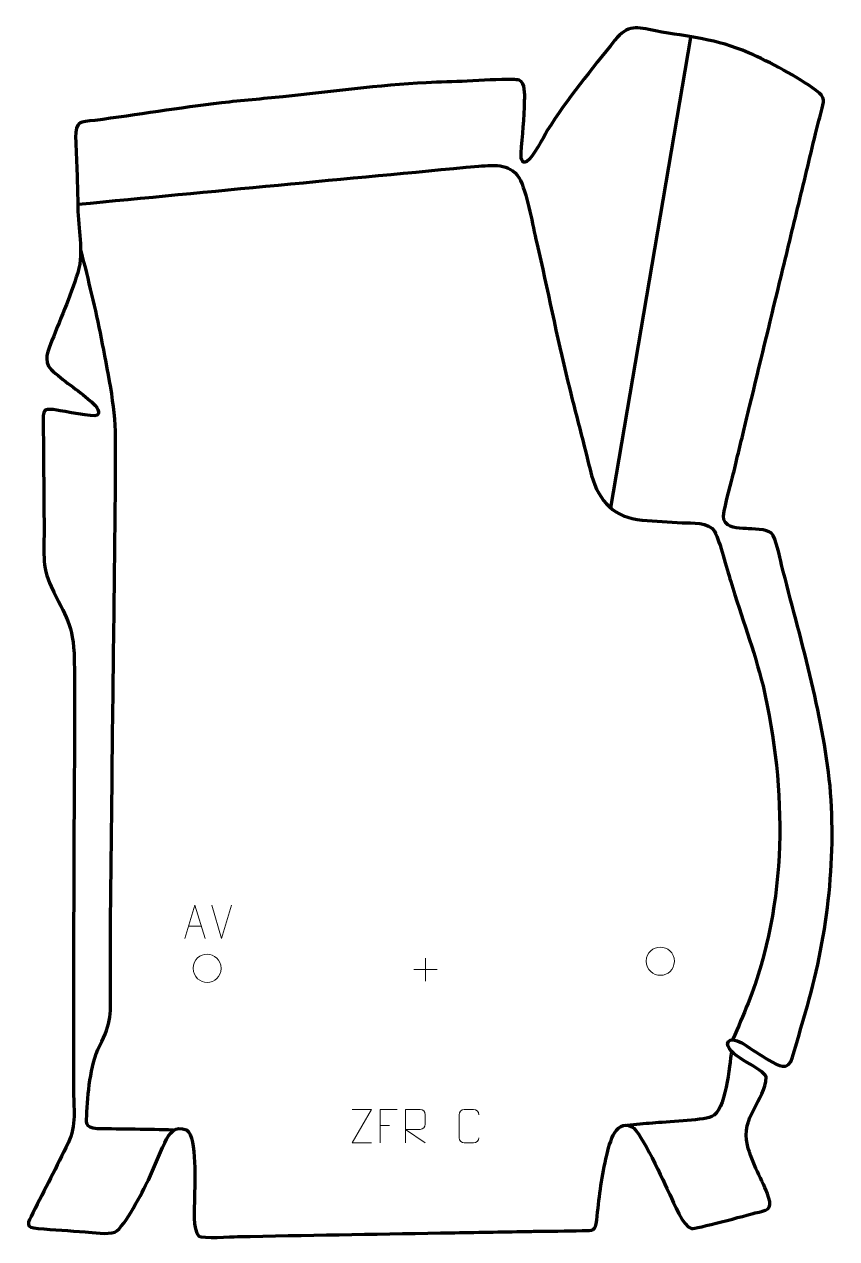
# Model space of a CAD drawing. Header units: millimetres. Extents: x 1391 to 1998, y 99 to 1006.
import ezdxf

# ---------------------------------------------------------------- set-up
doc = ezdxf.new("R2010")
doc.units = ezdxf.units.MM
doc.header["$MEASUREMENT"] = 0
doc.layers.add('layer 2', color=7, linetype='Continuous')
doc.layers.add('layer 3', color=7, linetype='Continuous')

msp = doc.modelspace()

# ---------------------------------------------------------------- linework, layer by layer
at = {"layer": 'layer 2', "color": 142, "lineweight": 158}
msp.add_open_spline([(1889.0409, 996.4994), (1889.0409, 996.4994), (1829.159, 644.955), (1829.159, 644.955)], degree=3, dxfattribs=at)
for points, knots in [([(1431.2368, 871.9532), (1531.0818, 881.4266), (1630.9049, 891.1308), (1730.7713, 900.3776), (1730.7713, 900.3776), (1743.3001, 901.4419), (1755.8452, 902.4519), (1762.0235, 889.5644), (1762.0235, 889.5644), (1767.7654, 876.4284), (1770.7801, 857.1081), (1774.1313, 842.7245), (1774.1313, 842.7245), (1782.1211, 808.329), (1789.0512, 773.4177), (1797.3812, 739.1803), (1797.3812, 739.1803), (1803.1595, 715.8344), (1809.2563, 692.575), (1815.0492, 669.2181), (1815.0492, 669.2181), (1820.6363, 649.7196), (1832.0948, 637.6907), (1852.8517, 635.7973), (1852.8517, 635.7973), (1862.6127, 634.907), (1872.9104, 634.5594), (1882.7847, 633.8688), (1882.7847, 633.8688), (1889.6003, 633.6484), (1903.1431, 634.4408), (1906.8419, 627.48), (1906.8419, 627.48), (1911.4351, 618.8361), (1915.8857, 600.1113), (1919.0305, 589.8604), (1919.0305, 589.8604), (1927.1311, 563.5474), (1936.4132, 538.7324), (1943.2097, 511.8541), (1943.2097, 511.8541), (1961.1671, 434.1639), (1961.6597, 349.7867), (1932.0183, 274.848), (1932.0183, 274.848), (1928.4215, 265.7545), (1924.529, 256.7694), (1920.7064, 247.7686)], [0, 0, 0, 0, 0.07692308, 0.07692308, 0.07692308, 0.07692308, 0.15384615, 0.15384615, 0.15384615, 0.15384615, 0.23076923, 0.23076923, 0.23076923, 0.23076923, 0.30769231, 0.30769231, 0.30769231, 0.30769231, 0.38461538, 0.38461538, 0.38461538, 0.38461538, 0.46153846, 0.46153846, 0.46153846, 0.46153846, 0.53846154, 0.53846154, 0.53846154, 0.53846154, 0.61538462, 0.61538462, 0.61538462, 0.61538462, 0.69230769, 0.69230769, 0.69230769, 0.69230769, 0.76923077, 0.76923077, 0.76923077, 0.76923077, 0.84615385, 0.84615385, 0.84615385, 0.84615385, 1, 1, 1, 1]), ([(1502.5461, 179.9712), (1483.5328, 180.3186), (1464.594, 180.793), (1445.5712, 180.8329), (1445.5712, 180.8329), (1436.0122, 181.6495), (1437.4541, 185.1595), (1437.9382, 193.5167), (1437.9382, 193.5167), (1439.1164, 211.1319), (1440.4841, 230.393), (1448.9982, 246.2036), (1448.9982, 246.2036), (1457.0695, 261.1919), (1455.4389, 271.9129), (1455.4254, 288.2259), (1455.4254, 288.2259), (1455.3883, 344.4028), (1456.3198, 400.8219), (1456.8889, 457.0181), (1456.8889, 457.0181), (1457.7116, 537.4076), (1459.1998, 617.7935), (1459.3729, 698.1884), (1459.3729, 698.1884), (1459.4206, 720.3566), (1452.9977, 749.4826), (1448.761, 771.5898), (1448.761, 771.5898), (1444.4718, 793.9706), (1439.1094, 815.0154), (1433.7085, 837.0846)], [0, 0, 0, 0, 0.11111111, 0.11111111, 0.11111111, 0.11111111, 0.22222222, 0.22222222, 0.22222222, 0.22222222, 0.33333333, 0.33333333, 0.33333333, 0.33333333, 0.44444444, 0.44444444, 0.44444444, 0.44444444, 0.55555556, 0.55555556, 0.55555556, 0.55555556, 0.66666667, 0.66666667, 0.66666667, 0.66666667, 0.77777778, 0.77777778, 0.77777778, 0.77777778, 1, 1, 1, 1]), ([(1919.5929, 238.7544), (1918.1708, 228.6013), (1915.3335, 193.6152), (1904.9002, 189.9676), (1904.9002, 189.9676), (1895.9388, 186.8347), (1871.3384, 186.1607), (1860.5277, 185.1767), (1860.5277, 185.1767), (1854.2219, 184.5795), (1847.9172, 183.9696), (1841.6115, 183.3715)], [0, 0, 0, 0, 0.25, 0.25, 0.25, 0.25, 0.5, 0.5, 0.5, 0.5, 1, 1, 1, 1])]:
    msp.add_open_spline(points, degree=3, knots=knots, dxfattribs=at)
at = {"layer": 'layer 2', "color": 142, "lineweight": 9}
for points, knots in [([(1511.2085, 323.1031), (1511.2085, 323.1031), (1518.5862, 348.0793), (1518.5862, 348.0793), (1518.5862, 348.0793), (1518.5862, 348.0793), (1526.163, 323.1031), (1526.163, 323.1031)], [0, 0, 0, 0, 0.33333333, 0.33333333, 0.33333333, 0.33333333, 1, 1, 1, 1]), ([(1517.2491, 300.9202), (1517.3199, 307.5667), (1522.5986, 311.4161), (1527.7586, 311.319), (1527.7586, 311.319), (1532.9186, 311.4161), (1538.1973, 307.3491), (1538.2681, 300.7027), (1538.2681, 300.7027), (1537.8975, 294.3676), (1533.4517, 290.3333), (1527.7586, 290.3038), (1527.7586, 290.3038), (1522.5986, 290.2068), (1517.3199, 294.2738), (1517.2491, 300.9202)], [0, 0, 0, 0, 0.2, 0.2, 0.2, 0.2, 0.4, 0.4, 0.4, 0.4, 0.6, 0.6, 0.6, 0.6, 1, 1, 1, 1]), ([(1855.9579, 306.2167), (1856.0287, 312.8632), (1861.3074, 316.7126), (1866.4674, 316.6155), (1866.4674, 316.6155), (1871.6274, 316.7126), (1876.9061, 312.6456), (1876.9769, 305.9991), (1876.9769, 305.9991), (1876.6063, 299.6641), (1872.1605, 295.6298), (1866.4674, 295.6003), (1866.4674, 295.6003), (1861.3074, 295.5033), (1856.0287, 299.5703), (1855.9579, 306.2167)], [0, 0, 0, 0, 0.2, 0.2, 0.2, 0.2, 0.4, 0.4, 0.4, 0.4, 0.6, 0.6, 0.6, 0.6, 1, 1, 1, 1]), ([(1650.6729, 170.3048), (1650.6729, 170.3048), (1636.0407, 170.3048), (1636.0407, 170.3048), (1636.0407, 170.3048), (1636.0407, 170.3048), (1650.6973, 195.2848), (1650.6973, 195.2848), (1650.6973, 195.2848), (1650.6973, 195.2848), (1636.0407, 195.2848), (1636.0407, 195.2848)], [0, 0, 0, 0, 0.25, 0.25, 0.25, 0.25, 0.5, 0.5, 0.5, 0.5, 1, 1, 1, 1]), ([(1669.8299, 195.2828), (1669.8299, 195.2828), (1656.9442, 195.2828), (1656.9442, 195.2828), (1656.9442, 195.2828), (1656.9442, 195.2828), (1656.9442, 170.3066), (1656.9442, 170.3066)], [0, 0, 0, 0, 0.33333333, 0.33333333, 0.33333333, 0.33333333, 1, 1, 1, 1]), ([(1676.0665, 170.3067), (1676.0665, 170.3067), (1676.0665, 195.2828), (1676.0665, 195.2828), (1676.0665, 195.2828), (1679.6646, 195.2828), (1683.2634, 195.2828), (1686.8618, 195.2828), (1686.8618, 195.2828), (1689.1893, 195.2451), (1690.7479, 193.7538), (1690.7439, 191.3852), (1690.7439, 191.3852), (1690.7434, 189.3478), (1690.7434, 186.2857), (1690.7439, 184.2478), (1690.7439, 184.2478), (1690.7373, 182.3707), (1688.9234, 180.4271), (1686.9121, 180.408), (1686.9121, 180.408), (1686.9121, 180.408), (1676.0665, 180.408), (1676.0665, 180.408), (1676.0665, 180.408), (1676.0665, 180.408), (1690.7346, 170.3067), (1690.7346, 170.3067)], [0, 0, 0, 0, 0.125, 0.125, 0.125, 0.125, 0.25, 0.25, 0.25, 0.25, 0.375, 0.375, 0.375, 0.375, 0.5, 0.5, 0.5, 0.5, 0.625, 0.625, 0.625, 0.625, 0.75, 0.75, 0.75, 0.75, 1, 1, 1, 1]), ([(1730.8711, 174.1279), (1730.7313, 171.8024), (1729.0525, 170.3215), (1726.9028, 170.3107), (1726.9028, 170.3107), (1724.5689, 170.311), (1722.2349, 170.311), (1719.9013, 170.3107), (1719.9013, 170.3107), (1717.9745, 170.2052), (1716.0006, 172.0914), (1716.0118, 174.1105), (1716.0118, 174.1105), (1716.0122, 179.8858), (1716.0122, 185.6607), (1716.0118, 191.4352), (1716.0118, 191.4352), (1716.016, 193.5753), (1717.7643, 195.2961), (1719.9186, 195.2826), (1719.9186, 195.2826), (1722.2465, 195.2826), (1724.5747, 195.2826), (1726.9028, 195.2826), (1726.9028, 195.2826), (1728.8513, 195.3181), (1730.8445, 193.8252), (1730.8711, 191.3854)], [0, 0, 0, 0, 0.125, 0.125, 0.125, 0.125, 0.25, 0.25, 0.25, 0.25, 0.375, 0.375, 0.375, 0.375, 0.5, 0.5, 0.5, 0.5, 0.625, 0.625, 0.625, 0.625, 0.75, 0.75, 0.75, 0.75, 1, 1, 1, 1])]:
    msp.add_open_spline(points, degree=3, knots=knots, dxfattribs=at)
for points in [[(1538.5928, 323.0959), (1538.5928, 323.0959), (1531.2644, 348.072), (1531.2644, 348.072)], [(1545.9213, 348.072), (1545.9213, 348.072), (1538.5929, 323.0959), (1538.5929, 323.0959)], [(1513.9336, 332.3609), (1513.9336, 332.3609), (1523.4379, 332.3609), (1523.4379, 332.3609)], [(1682.3277, 299.8409), (1682.3277, 299.8409), (1699.5931, 299.8409), (1699.5931, 299.8409)], [(1690.9604, 308.4736), (1690.9604, 308.4736), (1690.9604, 291.2082), (1690.9604, 291.2082)], [(1656.9442, 183.3924), (1656.9442, 183.3924), (1664.1189, 183.3924), (1664.1189, 183.3924)]]:
    msp.add_open_spline(points, degree=3, dxfattribs=at)
at = {"layer": 'layer 3', "color": 242, "lineweight": 158}
msp.add_open_spline([(1443.8093, 934.5264), (1475.3129, 938.769), (1507.0373, 943.8553), (1538.5352, 947.6574), (1538.5352, 947.6574), (1553.6091, 949.4769), (1569.1782, 950.6766), (1584.3505, 952.2156), (1584.3505, 952.2156), (1619.7204, 955.8432), (1656.1104, 960.8949), (1691.514, 962.7812), (1691.514, 962.7812), (1701.7133, 963.3246), (1711.9288, 963.436), (1722.1345, 963.9592), (1722.1345, 963.9592), (1733.5741, 964.6251), (1745.0298, 965.3525), (1756.4945, 965.104), (1756.4945, 965.104), (1757.7317, 965.0732), (1759.8049, 965.0423), (1760.9743, 964.6541), (1760.9743, 964.6541), (1765.7533, 962.5984), (1765.0445, 953.8895), (1765.0487, 949.3804), (1765.0487, 949.3804), (1764.8781, 936.176), (1763.2458, 923.2149), (1762.4619, 910.0593), (1762.4619, 910.0593), (1762.3156, 907.4141), (1762.2485, 901.6212), (1766.6765, 903.7774), (1766.6765, 903.7774), (1771.5056, 907.1513), (1778.5675, 921.1914), (1781.9846, 926.9826), (1781.9846, 926.9826), (1796.8424, 950.5837), (1815.0242, 972.6293), (1832.4126, 994.4284), (1832.4126, 994.4284), (1842.2211, 1006.4179), (1848.7281, 1004.3263), (1862.9214, 1001.504), (1862.9214, 1001.504), (1888.418, 996.7594), (1907.8915, 995.6472), (1932.4243, 985.1214), (1932.4243, 985.1214), (1948.5426, 978.0432), (1968.7336, 967.2349), (1982.9713, 956.9611), (1982.9713, 956.9611), (1990.4731, 951.5479), (1988.5839, 949.2121), (1986.5275, 940.739), (1986.5275, 940.739), (1985.2052, 935.2915), (1983.8008, 929.8643), (1982.4595, 924.4211), (1982.4595, 924.4211), (1977.9758, 905.9054), (1973.5038, 887.3867), (1969.0231, 868.8703), (1969.0231, 868.8703), (1964.5424, 850.354), (1960.0616, 831.8379), (1955.5809, 813.3217), (1955.5809, 813.3217), (1948.1129, 782.4613), (1940.6449, 751.6009), (1933.177, 720.7406), (1933.177, 720.7406), (1931.8328, 715.1858), (1930.4885, 709.6309), (1929.1442, 704.076), (1929.1442, 704.076), (1926.2318, 692.0405), (1923.3193, 680.0049), (1920.4067, 667.9694), (1920.4067, 667.9694), (1918.9052, 661.8774), (1912.8635, 641.1069), (1913.8273, 636.2419), (1913.8273, 636.2419), (1916.8479, 629.5454), (1923.9645, 629.9318), (1930.4735, 629.5265), (1930.4735, 629.5265), (1934.7561, 629.2598), (1946.3834, 629.0702), (1949.3816, 626.2015), (1949.3816, 626.2015), (1953.1683, 622.0086), (1955.5124, 608.5527), (1957.0486, 602.433), (1957.0486, 602.433), (1970.5163, 549.1637), (1987.9007, 491.6826), (1993.2673, 437.1343), (1993.2673, 437.1343), (1998.2559, 381.1566), (1990.8314, 321.4879), (1974.8599, 267.7209), (1974.8599, 267.7209), (1971.5962, 256.7054), (1968.6697, 245.3863), (1965.3243, 234.461), (1965.3243, 234.461), (1961.901, 223.2812), (1954.7392, 228.1646), (1947.5752, 232.2687), (1947.5752, 232.2687), (1941.0611, 236.0006), (1934.8837, 240.2874), (1928.5735, 244.3486), (1928.5735, 244.3486), (1925.6998, 246.1725), (1917.7757, 250.211), (1916.6727, 244.4394), (1916.6727, 244.4394), (1917.8769, 234.3114), (1943.7878, 226.0874), (1945.6396, 219.442), (1945.6396, 219.442), (1944.614, 201.8568), (1926.3772, 189.5897), (1931.4912, 168.741), (1931.4912, 168.741), (1934.9273, 154.7326), (1942.9028, 142.9361), (1947.3917, 129.7678), (1947.3917, 129.7678), (1950.6966, 120.073), (1945.5719, 120.1121), (1937.4174, 117.9546), (1937.4174, 117.9546), (1931.3836, 116.374), (1892.2403, 105.8615), (1889.7785, 106.3548), (1889.7785, 106.3548), (1883.4201, 107.6287), (1876.2303, 125.9978), (1873.5325, 131.6602), (1873.5325, 131.6602), (1869.1518, 140.8118), (1852.1545, 178.7268), (1845.2139, 182.4199), (1845.2139, 182.4199), (1831.9406, 188.5637), (1827.8625, 167.2239), (1825.7857, 158.4671), (1825.7857, 158.4671), (1822.1667, 142.8397), (1820.6635, 128.5376), (1818.976, 112.6855), (1818.976, 112.6855), (1818.0804, 104.2726), (1816.382, 104.947), (1808.1138, 104.749), (1808.1138, 104.749), (1796.0471, 104.4599), (1783.8069, 104.487), (1771.6939, 104.2719), (1771.6939, 104.2719), (1767.5633, 104.1985), (1763.4326, 104.1251), (1759.302, 104.0518), (1759.302, 104.0518), (1740.2375, 103.7131), (1721.1731, 103.3744), (1702.1086, 103.0356), (1702.1086, 103.0356), (1651.5879, 102.1381), (1601.0672, 101.2406), (1550.5463, 100.3431), (1550.5463, 100.3431), (1545.9043, 100.2019), (1524.1545, 98.7346), (1521.5648, 100.7113), (1521.5648, 100.7113), (1516.6967, 105.2352), (1518.3449, 122.1737), (1518.2931, 128.9398), (1518.2931, 128.9398), (1518.3502, 139.127), (1520.4991, 174.0502), (1512.4409, 180.0227), (1512.4409, 180.0227), (1503.2806, 183.6899), (1499.9018, 177.8442), (1496.0837, 170.3379), (1496.0837, 170.3379), (1491.5413, 161.4075), (1488.4099, 151.7558), (1483.8148, 142.5535), (1483.8148, 142.5535), (1479.3426, 133.5972), (1466.729, 108.1216), (1458.692, 103.5806), (1458.692, 103.5806), (1453.489, 101.7276), (1442.4763, 103.3242), (1436.7187, 103.8073), (1436.7187, 103.8073), (1424.9797, 104.708), (1413.1105, 105.3735), (1401.4055, 106.364), (1401.4055, 106.364), (1391.1111, 107.235), (1393.5974, 110.1584), (1397.542, 118.0646), (1397.542, 118.0646), (1406.2114, 135.3893), (1415.4941, 152.7189), (1423.7874, 170.1817), (1423.7874, 170.1817), (1430.2277, 183.743), (1427.9279, 196.3938), (1427.8469, 210.7854), (1427.8469, 210.7854), (1427.6714, 241.9508), (1427.8568, 273.1619), (1427.9268, 304.3313), (1427.9268, 304.3313), (1427.954, 316.41), (1427.9812, 328.4886), (1428.0083, 340.5672), (1428.0083, 340.5672), (1428.0369, 353.2815), (1428.0656, 365.9959), (1428.0942, 378.7102), (1428.0942, 378.7102), (1428.2187, 429.6198), (1429.0152, 480.8251), (1428.4831, 531.6968), (1428.4831, 531.6968), (1427.7074, 558.3076), (1422.1335, 563.5364), (1411.1367, 586.1102), (1411.1367, 586.1102), (1403.927, 601.3321), (1405.9864, 613.8676), (1405.8832, 630.0286), (1405.8832, 630.0286), (1405.7033, 657.1092), (1405.5106, 684.135), (1405.1776, 711.2159), (1405.1776, 711.2159), (1405.1885, 719.6538), (1407.1481, 719.0864), (1415.4866, 718.0189), (1415.4866, 718.0189), (1419.7732, 717.3271), (1443.4613, 712.6494), (1445.6499, 714.1481), (1445.6499, 714.1481), (1449.2867, 717.28), (1442.6274, 723.0831), (1440.4076, 725.1029), (1440.4076, 725.1029), (1431.2667, 733.0734), (1419.9302, 740.1571), (1411.1256, 748.3135), (1411.1256, 748.3135), (1404.9309, 755.2968), (1408.8664, 762.5162), (1411.8058, 770.1401), (1411.8058, 770.1401), (1418.6202, 787.5926), (1426.9306, 806.1138), (1431.9929, 824.0481), (1431.9929, 824.0481), (1435.1923, 841.0874), (1431.0417, 855.8045), (1431.0265, 872.81), (1431.0265, 872.81), (1430.9894, 889.2101), (1429.9084, 905.3485), (1429.5025, 921.6863), (1429.5025, 921.6863), (1429.1866, 934.4014), (1432.9888, 933.2776), (1443.8093, 934.5264)], degree=3, knots=[0, 0, 0, 0, 0.01369863, 0.01369863, 0.01369863, 0.01369863, 0.02739726, 0.02739726, 0.02739726, 0.02739726, 0.04109589, 0.04109589, 0.04109589, 0.04109589, 0.05479452, 0.05479452, 0.05479452, 0.05479452, 0.06849315, 0.06849315, 0.06849315, 0.06849315, 0.08219178, 0.08219178, 0.08219178, 0.08219178, 0.09589041, 0.09589041, 0.09589041, 0.09589041, 0.10958904, 0.10958904, 0.10958904, 0.10958904, 0.12328767, 0.12328767, 0.12328767, 0.12328767, 0.1369863, 0.1369863, 0.1369863, 0.1369863, 0.15068493, 0.15068493, 0.15068493, 0.15068493, 0.16438356, 0.16438356, 0.16438356, 0.16438356, 0.17808219, 0.17808219, 0.17808219, 0.17808219, 0.19178082, 0.19178082, 0.19178082, 0.19178082, 0.20547945, 0.20547945, 0.20547945, 0.20547945, 0.21917808, 0.21917808, 0.21917808, 0.21917808, 0.23287671, 0.23287671, 0.23287671, 0.23287671, 0.24657534, 0.24657534, 0.24657534, 0.24657534, 0.26027397, 0.26027397, 0.26027397, 0.26027397, 0.2739726, 0.2739726, 0.2739726, 0.2739726, 0.28767123, 0.28767123, 0.28767123, 0.28767123, 0.30136986, 0.30136986, 0.30136986, 0.30136986, 0.31506849, 0.31506849, 0.31506849, 0.31506849, 0.32876712, 0.32876712, 0.32876712, 0.32876712, 0.34246575, 0.34246575, 0.34246575, 0.34246575, 0.35616438, 0.35616438, 0.35616438, 0.35616438, 0.36986301, 0.36986301, 0.36986301, 0.36986301, 0.38356164, 0.38356164, 0.38356164, 0.38356164, 0.39726027, 0.39726027, 0.39726027, 0.39726027, 0.4109589, 0.4109589, 0.4109589, 0.4109589, 0.42465753, 0.42465753, 0.42465753, 0.42465753, 0.43835616, 0.43835616, 0.43835616, 0.43835616, 0.45205479, 0.45205479, 0.45205479, 0.45205479, 0.46575342, 0.46575342, 0.46575342, 0.46575342, 0.47945205, 0.47945205, 0.47945205, 0.47945205, 0.49315068, 0.49315068, 0.49315068, 0.49315068, 0.50684932, 0.50684932, 0.50684932, 0.50684932, 0.52054795, 0.52054795, 0.52054795, 0.52054795, 0.53424658, 0.53424658, 0.53424658, 0.53424658, 0.54794521, 0.54794521, 0.54794521, 0.54794521, 0.56164384, 0.56164384, 0.56164384, 0.56164384, 0.57534247, 0.57534247, 0.57534247, 0.57534247, 0.5890411, 0.5890411, 0.5890411, 0.5890411, 0.60273973, 0.60273973, 0.60273973, 0.60273973, 0.61643836, 0.61643836, 0.61643836, 0.61643836, 0.63013699, 0.63013699, 0.63013699, 0.63013699, 0.64383562, 0.64383562, 0.64383562, 0.64383562, 0.65753425, 0.65753425, 0.65753425, 0.65753425, 0.67123288, 0.67123288, 0.67123288, 0.67123288, 0.68493151, 0.68493151, 0.68493151, 0.68493151, 0.69863014, 0.69863014, 0.69863014, 0.69863014, 0.71232877, 0.71232877, 0.71232877, 0.71232877, 0.7260274, 0.7260274, 0.7260274, 0.7260274, 0.73972603, 0.73972603, 0.73972603, 0.73972603, 0.75342466, 0.75342466, 0.75342466, 0.75342466, 0.76712329, 0.76712329, 0.76712329, 0.76712329, 0.78082192, 0.78082192, 0.78082192, 0.78082192, 0.79452055, 0.79452055, 0.79452055, 0.79452055, 0.80821918, 0.80821918, 0.80821918, 0.80821918, 0.82191781, 0.82191781, 0.82191781, 0.82191781, 0.83561644, 0.83561644, 0.83561644, 0.83561644, 0.84931507, 0.84931507, 0.84931507, 0.84931507, 0.8630137, 0.8630137, 0.8630137, 0.8630137, 0.87671233, 0.87671233, 0.87671233, 0.87671233, 0.89041096, 0.89041096, 0.89041096, 0.89041096, 0.90410959, 0.90410959, 0.90410959, 0.90410959, 0.91780822, 0.91780822, 0.91780822, 0.91780822, 0.93150685, 0.93150685, 0.93150685, 0.93150685, 0.94520548, 0.94520548, 0.94520548, 0.94520548, 0.95890411, 0.95890411, 0.95890411, 0.95890411, 0.97260274, 0.97260274, 0.97260274, 0.97260274, 1, 1, 1, 1], dxfattribs=at)

doc.saveas('drawing.dxf')
